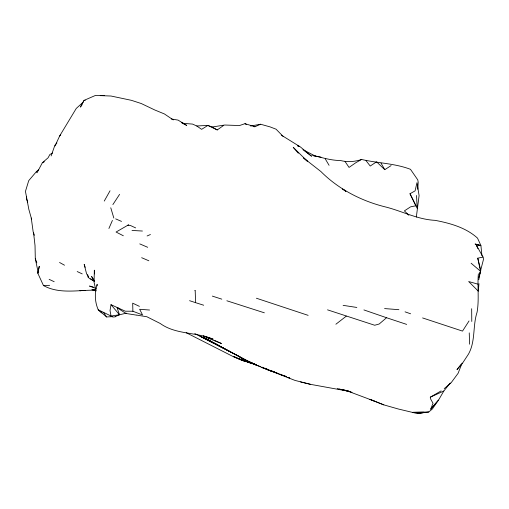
<?xml version="1.0" encoding="UTF-8"?>
<svg xmlns="http://www.w3.org/2000/svg" width="509" height="509" viewBox="0 0 509 509"><rect width="100%" height="100%" fill="white"/><g stroke="black" fill="none" stroke-linecap="round" stroke-linejoin="round"><path stroke-width="0.76" d="M97.143 285.867L97.155 284.276C94.521 292.79 94.668 301.557 98.224 309.777L101.94 312.895L100.432 311.343M417.8 189.291L418.194 182.19L417.749 179.842L410.483 169.319C394.755 163.294 377.773 163.23 361.575 159.463C354.849 161.824 347.424 162.301 340.502 160.526C330.748 160.469 321.803 157.504 312.488 155.232M461.148 364.272L456.974 369.61L462.21 363.668L468.484 354.092C475.699 341.227 472.562 325.951 477.073 312.208C479.325 299.502 477.238 286.599 478.365 273.829M478.956 283.64L478.352 291.224L468.662 281.528L477.792 284.117M416.337 217.069L419.092 195.551L416.979 182.642L415.083 190.881L409.999 193.744L417.164 208.346L416.547 195.494M149.576 310.032L139.657 309.287L142.545 314.95L132.894 311.247L125.297 311.203L111.007 304.687L110.027 310.573L111.032 316.025L119.507 314.766L126.277 313.169M37.87 273.371L39.238 266.404L37.87 273.371L43.475 285.574C59.547 294.412 78.38 289.907 95.838 290.162M478.791 279.695L480.49 271.214L477.766 258.184L483.047 257.045L483.55 259.145L478.727 277.749M479.281 275.585L480.49 271.214L471.124 263.229M51.123 155.932L54.889 145.294L56.919 142.978M462.077 363.082L458.132 373.262L451.19 382.673L444.223 388.672M115.46 316.84L115.594 316.49M450.242 383.042L443.829 391.001L438.478 400.201L430.678 409.185L433.025 403.293L430.493 398.738L430.29 397.185L441.15 390.899M108.901 228.484L112.419 220.429M55.01 145.968L59.661 135.967L76.274 108.417L83.616 101.8M173.27 119.92L164.413 113.946L154.838 110.008L141.279 103.537L131.449 100.337L111.051 96.029L95.425 95.45L83.915 100.432L80.403 107.087L82.184 104.612M52.561 153.031L49.863 154.52L48.094 157.784L42.33 162.785L37.036 172.78L36.381 171.654L38.684 169.694M104.262 201.061L110.033 190.786M469.031 320.963L462.516 331.104L422.597 317.934M112.877 204.593L119.596 194.355M36.381 171.654L28.727 180.644L25.45 191.378L28.835 209.358L31.265 218.043L33.155 231.786L34.351 235.292M430.678 409.185L438.459 400.099L432.408 408.931L428.782 411.991L417.285 413.55L398.184 408.969L383.799 404.865L369.903 399.342L383.799 404.865M59.661 135.967L60.711 134.86M194.826 290.741L195.189 290.378L195.59 302.664L203.689 305.222M406.659 324.398L386.554 317.731L379.18 324.017L374.7 325.251L327.529 309.847M346.292 316.153L335.889 324.233M181.484 122.663L183.914 123.413L192.517 124.081L196.728 125.965L207.869 125.437L217.241 129.948L223.725 125.348M410.222 207.074L404.401 210.885L408.854 215.25M366.028 160.666L370.228 166.036L376.584 161.805L384.772 169.694L391.077 165.603M128.777 224.692L116.065 232.04L123.337 235.769M361.575 159.463L355.816 162.721L349.04 167.416L345.045 161.48M42.33 162.785L44.359 161.754M430.29 397.185L443.829 391.001M147.101 235.972L150.435 234.515M253.412 126.62L254.894 126.735L260.64 124.241L270.12 126.906L276.088 129.21L283.15 136.444M118.559 308.212L117.121 307.754L119.507 314.766L114.41 316.961L112.654 316.999M254.894 126.735L245.02 123.668L239.484 125.545L224.692 125.023L212.189 127.015L207.869 125.437L201.621 129.343L196.728 125.965M410.712 206.794L415.936 205.789L409.999 193.744M250.53 126.016L260.64 124.241M417.285 413.55L422.4 412.869M83.915 100.432L85.315 100.273M98.224 309.777L106.591 316.954L112.591 316.643M43.475 285.574L49.634 285.326M100.228 95.66L104.415 95.546M428.782 411.991L412.831 412.335L423.825 412.22M136.425 315.077L146.802 316.719L160.259 323.495C175.802 334.769 196.086 331.874 213.182 339.223L203.396 335.889L208.785 338.466L209.931 338.51M132.009 230.443L142.425 231.035M384.581 308.581L398.903 309.688M127.759 225.239L130.298 225.436L135.648 227.898M95.845 290.073L91.906 289.71L95.654 290.302M313.442 155.811L320.982 157.147M477.926 248.627L476.29 245.052L480.929 245.726L481.934 255.639M343.111 305.349L356.834 307.461M136.075 315.071L126.035 313.48L117.248 307.811M337.244 388.66L338.803 388.914M171.272 118.972L178.08 120.111L186.746 125.43L182.177 123.133M255.582 364.444L246.032 360.455L256.536 365.144L241.87 358.412L252.292 363.356L215.542 343.906L248.087 361.435L261.804 367.453L294.997 380.414L310.636 384.371L349.174 391.357M286.656 376.495L284.391 375.998L286.395 376.781M350.65 391.771L339.191 389.067L346.209 390.53L374.185 401.028M300.545 381.922L310.636 384.371M247.329 361.816L243.487 360.856L233.733 356.529L243.487 360.856L233.905 356.955L186.249 332.727M93.23 287.044L89.508 286.058L96.15 288.501M344.937 390.225L349.225 391.383M342.92 389.716L352.005 392.318M480.929 245.726L475.075 244.027L480.808 245.313L477.518 238.123C465.932 227.593 450.141 223.209 435.068 220.34C417.87 219.538 402.53 211.33 386.14 207.112C361.886 201.246 338.619 189.342 320.918 171.558L303.587 157.975L307.334 161.2L293.235 147.343L298.325 153.228M245.211 360.932L239.217 359.125L252 363.572L238.377 358.521L260.373 366.588M297.676 145.886L299.184 146.344L297.778 145.905M264.362 312.812L226.855 300.774M308.13 315.351L256.396 298.223M212.342 296.104L221.803 299.158M189.558 300.679L195.59 302.664M386.554 317.731L363.916 309.93M405.049 311.845L410.604 313.786M261.868 367.135L264.107 367.943M264.858 368.217L267.098 369.031M266.15 368.961L277.189 373.129M271.17 370.8L274.618 372.124M267.149 369.547L271.443 371.207L261.804 367.453M271.208 370.826L282.196 375.133M287.731 377.303L289.736 378.092L288.361 377.538M208.785 338.466L221.434 343.505L214.601 340.394M280.135 374.236L286.306 376.711M147.699 247.298L139.765 243.894M141.661 257.7L148.863 260.793M115.658 218.87L121.505 221.409M139.396 306.354L132.684 303.173L132.894 311.247M111.032 316.025L98.288 309.816M77.19 271.551L82.216 273.887M49.138 279.339L54.183 281.712M200.756 336.589L218.348 345.471L205.973 338.739M194.788 333.529L239.949 356.828M316.293 156.6L302.9 149.652L311.559 156.206L300.425 146.974L281.426 135.184M202.887 337.206L206.419 339.039M199.763 335.985L213.163 342.92M203.002 337.238L221.58 347.163L203.002 337.238L204.376 337.957M221.453 347.087L230.704 351.954M204.911 338.224L208.429 340.076M209.835 340.814L211.241 341.552M238.836 356.567L248.087 361.435M212.221 342.188L224.062 348.455M212.469 342.226L214.925 343.569M215.542 343.906L220.429 346.597M59.534 262.466L64.509 265.214M94.19 281.254L89.641 278.614L87.923 277.017M212.189 127.015L217.241 129.948M90.513 278.697L92.453 279.956M245.02 123.668L246.337 124.54M345.865 191.282L342.595 189.03L345.783 191.263M94.28 280.79L93.001 279.899L94.19 280.809M111.007 304.687L119.507 314.766M103.728 312.736L106.591 316.954M94.07 280.497L91.588 276.47L94.572 281.432M325.251 158.872L329.075 165.31M381.006 163.096L384.772 169.694M476.29 245.052L483.047 257.045M33.562 232.721L35.026 245.523L35.299 258.642L38.251 272.792L38.188 270.629M35.299 258.642L36.813 262.816M85.175 267.333L84.189 264.413L86.524 273.581L88.63 277.551L87.643 274.631M27.721 202.372L26.493 198.695L26.436 196.391M110.765 207.787L113.838 218.056M477.766 258.184L480.808 270.413M95.997 291.065L94.063 282.158L94.343 270.177L94.419 273.925M31.265 218.043L31.393 219.404M469.241 332.886L469.629 344.199M471.671 308.715L471.779 321.465M80.619 290.664L79.926 290.709L85.601 290.372L80.619 290.664"/></g></svg>
